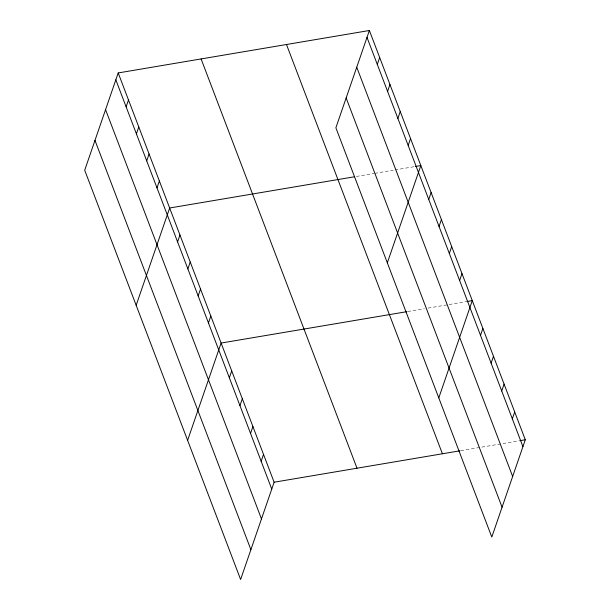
<?xml version="1.0" encoding="UTF-8"?>
<svg xmlns="http://www.w3.org/2000/svg" width="610" height="610" viewBox="0 0 610 610"><rect width="100%" height="100%" fill="white"/><g stroke="black" fill="none" stroke-linecap="round" stroke-linejoin="round"><path stroke-width="0.46" stroke-dasharray="3.05 2.29" d="M356.362 176.45L373.861 173.499M374.784 173.339L393.198 170.228M395.044 169.915L414.381 166.652M407.815 311.512L424.392 308.713M428.075 308.088L465.834 301.706M460.825 450.66L518.851 440.862"/><path stroke-width="0.91" d="M118.203 72.941L84.706 170.228L240.622 579.5L274.119 482.213L118.203 72.941L369.378 30.5L525.294 439.772L491.797 537.059L335.881 127.787L369.378 30.5M126.125 106.834L128.496 99.949M136.411 133.849L138.783 126.964M146.705 160.857L149.076 153.972M156.999 187.872L159.37 180.987M136.16 305.29L169.656 207.995L354.517 176.763M177.579 241.895L179.95 235.01M187.865 268.911L190.236 262.025M198.158 295.919L200.53 289.033M208.452 322.934L210.824 316.049M187.613 440.351L221.11 343.056L406.893 311.664M229.345 377.773L231.716 370.888M239.944 405.604L242.315 398.719M377.3 64.401L379.664 57.515M250.55 433.435L252.921 426.55M387.586 91.408L389.958 84.523M261.149 461.267L263.52 454.381M397.88 118.424L400.251 111.538M408.166 145.432L410.538 138.546M387.327 262.849L420.831 165.562L415.303 166.492M428.746 199.455L431.117 192.569M439.04 226.47L441.411 219.585M449.334 253.478L451.705 246.592M459.62 280.493L461.991 273.608M438.781 397.911L472.285 300.616L466.757 301.553M480.512 335.332L482.884 328.447M491.119 363.163L493.49 356.278M501.717 390.995L504.089 384.109M512.324 418.826L514.695 411.941M274.119 482.213L459.909 450.82M519.766 440.702L525.294 439.772M367.006 37.385L522.922 446.657M356.736 67.222L512.652 476.494M346.152 97.958L502.068 507.23M286.486 44.507L442.41 453.779M201.094 58.934L357.01 468.205M115.831 79.826L271.755 489.098M105.56 109.655L261.476 518.927M94.977 140.392L250.893 549.663"/></g></svg>
